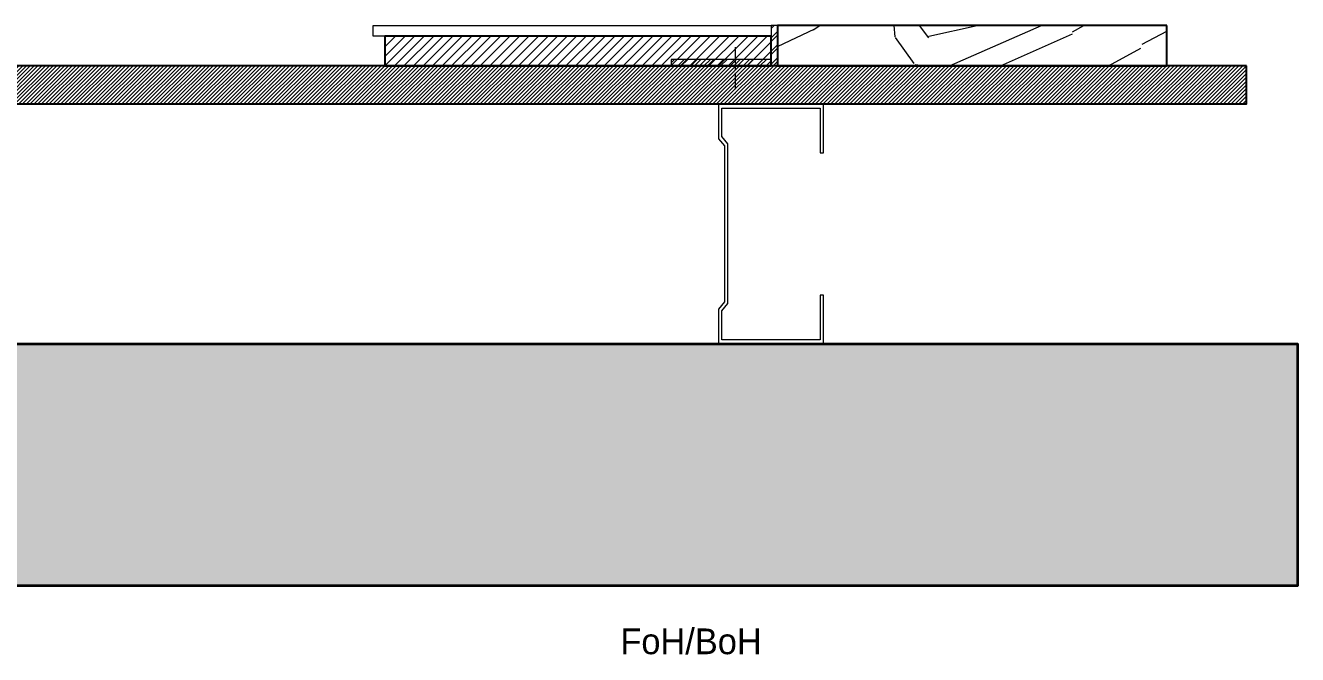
# Model space of a CAD drawing. Header units: millimetres. Extents: x -159872 to 386485, y -250577 to 158966.
# Drawn here: x -43565 to -42966, y 29040 to 29336 of the extents above; entities that cross this region are included whole.
import ezdxf

# ---------------------------------------------------------------- set-up
doc = ezdxf.new("R2010")
doc.units = ezdxf.units.MM
doc.linetypes.add('Line Type-23', pattern=[12.192, 7.62, -1.524, 1.524, -1.524])
doc.layers.add('LDS-finishes-floor', color=252, linetype='Continuous', lineweight=9)
doc.layers.add('LDS-finishes-floor_Hatch', color=7, linetype='Continuous', lineweight=5)
doc.styles.add('2Stone Sans', font='')
doc.styles.get('2Stone Sans').set_extended_font_data('2Stone Sans')

msp = doc.modelspace()

# ---------------------------------------------------------------- hatches: boundary and pattern name
at = {"layer": 'LDS-finishes-floor_Hatch', "linetype": 'Continuous', "lineweight": 13, "transparency": 33554687}
h = msp.add_hatch(dxfattribs=at)
h.set_pattern_fill('Steel', style=0, pattern_type=2)
h.set_pattern_definition([(45, (60673.5132, -36457.515), (-3.08687324, 3.08687324), []), (45, (60672.671, -36456.673), (-3.08687324, 3.08687324), [])])
h.paths.add_polyline_path([(-43210.56761, 29317.06756), (-43210.56761, 29336.06756), (-43213.56761, 29336.06756), (-43213.56761, 29320.06756), (-43260.56761, 29320.06756), (-43260.56761, 29317.06756)])
at = {"layer": 'LDS-finishes-floor_Hatch', "linetype": 'Continuous', "lineweight": 5, "transparency": 33554687}
h = msp.add_hatch(dxfattribs=at)
h.set_pattern_fill('WOOD_10-1', color=8, style=0, pattern_type=2)
h.set_pattern_definition([(30, (60734.57, -36191.28), (-150, 259.8076), [43.5, -256.5])])
h.paths.add_polyline_path([(-43027.0745, 29336.06756), (-43210.56761, 29336.06756), (-43210.56761, 29317.06756), (-43027.0745, 29317.06756)])
h = msp.add_hatch(dxfattribs=at)
h.set_pattern_fill('WOOD_10', color=252, style=0, pattern_type=2)
h.set_pattern_definition([(25.101, (60761.173, -36231.346), (3267.68845005, 1540.1973933), [52.6926, -10485.807]), (26.0549, (60726.809, -36285.827), (4047.1110535, 1990.1983232), [87.2067, -8633.4576]), (28.7681, (60688.2007, -36347.9547), (12360.94882204, 6790.2088995), [139.5324, -27766.9179]), (56.565, (60848.78, -36392.08), (109.80776, 409.8074), [33.5409, -637.2792]), (13.7398, (60815.535, -36364.505), (2118.6533044, 530.3849318), [37.5, -7462.4997]), (13.8108, (60799.491, -36354.715), (2118.6532903, 530.3850168), [48.42, -9635.5872]), (40.4374, (60817.7065, -36434.265), (6264.8114482, 5349.02857335), [57.9591, -11533.8456]), (21.3844, (60793.29, -36340.975), (5646.14994264, 2220.5816205), [50.0649, -9962.9253]), (28.2377, (60752.912, -36340.0383), (8723.64370912, 4690.20594164), [97.5462, -19411.6815]), (21.3844, (60721.29, -36216.267), (5646.14994264, 2220.5816205), [50.0649, -9962.9253]), (33.9909, (60686.9516, -36192.791), (3487.3071382, 2359.80660606), [64.6569, -12866.7003]), (17.0054, (60668.263, -36508.422), (2638.2681394, 830.3854145), [20.0124, -3982.4865]), (27.4363, (60671.8872, -36277.699), (11991.33483024, 6230.39905328), [100.6008, -20019.5373]), (33.1798, (60603.99, -36322.096), (4266.7307825, 2809.805205), [81.1248, -5327.202]), (36.8427, (60573.763, -36344.743), (1928.4626298, 1459.8049655), [37.7691, -7516.0368]), (30, (60663.16, -36322.58), (-150, 259.8076), [73.5, -226.5]), (36.7661, (60591.763, -36375.92), (10161.92844017, 7599.02362176), [89.1207, -17735.0175]), (32.6425, (60606.013, -36400.602), (10871.73281609, 6969.60629901), [97.6038, -19423.1538]), (56.565, (60797.71, -36414.63), (109.80776, 409.8074), [23.4786, -647.3415]), (-45.9637, (60806.35, -36390.59), (709.808505, -629.422273), [6.1848, -1230.7473]), (30, (60722.3, -36446.04), (-150, 259.8076), [19.5, -280.5]), (38.7461, (60739.2, -36436.29), (1408.84659, 1159.8059283), [19.7295, -3926.154]), (101.565, (60754.59, -36423.94), (-149.99982, 259.80765), [4.7433, -943.9401]), (-3.69, (60742.84, -36418.6), (669.61466, 40.193173), [10.8168, -1070.8479]), (21.2539, (60724.456, -36425.75), (1968.6521463, 790.194516), [19.7295, -3926.154]), (35.1944, (60710.916, -36435.3), (2448.0768566, 1759.806308), [16.5681, -3297.0402]), (48.4349, (60701.475, -36445.95), (369.615396, 559.80705), [14.2302, -934.4529]), (101.565, (60702.43, -36450.59), (-149.99982, 259.80765), [4.7433, -943.9401]), (-14.9999, (60702.43, -36450.6), (259.80723, 150.00087), [6.3639, -417.8994]), (24.2895, (60708.573, -36452.24), (259.8072906, 150.000476), [15.0747, -2999.8875]), (-14.9999, (60684.24, -36461.1), (259.80723, 150.00087), [10.6065, -413.6568]), (16.7595, (60694.484, -36463.838), (3827.4983118, 1170.578412), [26.1963, -5213.0781]), (30, (60719.57, -36456.28), (-150, 259.8076), [36, -264]), (37.4314, (60750.745, -36438.284), (3597.1145859, 2769.6146295), [34.7922, -6923.6556]), (75, (60778.37, -36417.14), (-150.00005, 259.8077), [10.6065, -413.6574]), (-48.69, (60776.07, -36401.147), (859.80887, -889.22976), [7.6485, -1522.0578]), (11.5651, (60762.13, -36404), (259.80739, 150.00027), [14.2302, -934.4529]), (19.3804, (60739.093, -36412.103), (3157.8820916, 1130.3877308), [24.4182, -4859.2272]), (26.9873, (60713.661, -36425.054), (259.807415, 150.0004646), [28.5393, -5679.3495]), (36.7098, (60693.078, -36440.402), (1928.4615792, 1459.8062787), [25.6758, -5109.4965]), (53.9624, (60684.386, -36452.348), (369.615743, 559.8067356), [14.7732, -2939.8821]), (89.0362, (60684.24, -36461.093), (-40.191988, 669.615693), [8.7465, -1740.54]), (-52.8749, (60664.754, -36472.343), (1309.810325, -1668.651657), [12.0933, -2406.5844]), (12.4745, (60672.053, -36481.985), (4906.9186973, 1100.9674584), [29.8872, -5947.5681]), (25.0303, (60701.234, -36475.53), (3267.690151, 1540.1946682), [34.6302, -6891.4071]), (30, (60732.6, -36460.88), (-150, 259.8076), [45, -255]), (42.2647, (60771.583, -36438.378), (2038.2704124, 1869.6121179), [35.3058, -7025.8536]), (-9.8055, (60794.805, -36388.598), (1899.036402, -289.227735), [11.7153, -2331.357]), (5.2249, (60773.417, -36390.554), (3607.882355, 350.9643276), [21.4767, -4273.8681]), (21.0274, (60746.485, -36400.907), (3677.4981642, 1430.3865242), [28.8531, -5741.7618]), (27.879, (60710.661, -36419.858), (259.8073652, 150.0005505), [40.5279, -8065.0254]), (34.9697, (60682.283, -36439.706), (2707.88489, 1909.8055566), [34.6302, -6891.4071]), (51.8014, (60667.3, -36458.75), (369.615404, 559.807483), [24.2331, -1591.3161]), (79.3987, (60664.754, -36472.343), (399.038418, 2308.84583), [13.8294, -2752.0341]), (-54.2894, (60656.61, -36482.24), (1609.808051, -2188.268487), [15.0747, -2999.8878]), (-6.8698, (60665.41, -36494.48), (1079.42179, -69.61326), [15, -1484.9982]), (23.6599, (60680.303, -36496.275), (259.807397, 150.000578), [54.3324, -2662.2828]), (31.1691, (60730.068, -36474.471), (12320.7708701, 7459.79915485), [73.5153, -14629.5453]), (38.4711, (60792.971, -36436.422), (4746.1548755, 3779.41859494), [71.2776, -14184.246]), (20.5377, (60789.903, -36374.11), (259.807583, 150.000112), [27.3723, -1797.4563]), (21.6744, (60732.142, -36397.063), (1968.65250024, 790.19398366), [62.1549, -12368.853]), (32.121, (60697.818, -36418.612), (6605.0047539, 4159.7963814), [40.5279, -8065.0254]), (38.4269, (60665.744, -36444.059), (4746.1562472, 3779.4165048), [40.9419, -8147.463]), (65.5376, (60655.057, -36467.55), (589.231704, 1379.420889), [25.8069, -2554.8882]), (96.0375, (60656.61, -36482.24), (-270.5768385, 2268.653615), [14.7732, -2939.8842]), (23.991, (60747.128, -36378.019), (2748.0760443, 1240.1925188), [57.315, -5674.1769]), (31.2453, (60688.122, -36413.818), (11541.35043023, 7009.79444452), [69.0162, -13734.2439]), (41.6893, (60654.95, -36443.362), (5485.3873784, 4899.0303576), [44.4213, -8839.8321]), (53.1985, (60641.263, -36461.657), (369.615746, 559.806813), [22.8474, -2261.883]), (30, (60739.76, -36479.27), (-150, 259.8076), [90, -210]), (23.991, (60687.4, -36502.569), (2748.0760443, 1240.1925188), [57.315, -5674.1769]), (26.7603, (60722.191, -36376.828), (4826.53726135, 2440.19252802), [79.6272, -15845.8242]), (32.4895, (60663.935, -36413.926), (5565.77081, 3559.8023094), [69.0651, -6837.4533]), (39.7824, (60630.013, -36442.171), (5375.575835, 4489.22967345), [44.1417, -8784.2214]), (30, (60654.2, -36397.04), (-150, 259.8076), [114, -186]), (33.9451, (60618.013, -36421.386), (3487.30983455, 2359.8020784), [43.6032, -8677.0608]), (26.7603, (60650.191, -36252.12), (4826.53726135, 2440.19252802), [79.6272, -15845.8242]), (32.4895, (60591.935, -36289.218), (5565.77081, 3559.8023094), [69.0651, -6837.4533]), (39.7824, (60558.013, -36317.463), (5375.575835, 4489.22967345), [44.1417, -8784.2214]), (27.6141, (60623.098, -36226.193), (259.8074231, 150.0003105), [72.0624, -7134.1845]), (28.4089, (60575.5824, -36251.894), (259.8074143, 150.0001048), [54.0207, -10750.1448]), (30, (60534, -36275.9), (-150, 259.8076), [48, -252]), (26.0996, (60675.167, -36220.38), (4047.11066753, 1990.19893153), [66.1533, -13164.4914]), (29.1049, (60591.2786, -36267.0807), (259.8074543, 150.00031686), [96.0117, -19106.3316]), (30, (60544.5, -36294.08), (-150, 259.8076), [54, -246]), (31.9091, (60861.82, -36396.672), (7384.4249161, 4609.8007271), [45.0249, -8959.9734]), (27.2737, (60900.041, -36372.873), (259.8075762, 149.999991), [31.5357, -6275.6031]), (38.4269, (60772.247, -36169.527), (4746.1562472, 3779.4165048), [40.9419, -8147.463]), (30, (60808.9, -36209), (-150, 259.8076), [28.5, -271.5]), (24.9576, (60805.1536, -36247.523), (6275.57207565, 2930.3900937), [51.198, -10188.4299]), (25.0303, (60810.511, -36280.803), (3267.690151, 1540.1946682), [34.6302, -6891.4071]), (33.0127, (60841.889, -36266.151), (4526.5412304, 2959.8004622), [28.5393, -5679.3495]), (30, (60838.85, -36293.9), (-150, 259.8076), [45, -255]), (108.69, (60867.256, -36364.09), (-149.999687, 259.807903), [7.6485, -1522.0578]), (-5.5376, (60851.962, -36355.598), (1079.421833, -69.613559), [12.9036, -2567.7915]), (33.0127, (60877.889, -36328.505), (4526.5412304, 2959.8004622), [28.5393, -5679.3495]), (25.0303, (60846.511, -36343.157), (3267.690151, 1540.1946682), [34.6302, -6891.4071]), (35.1944, (60876.281, -36301.72), (2448.0768566, 1759.806308), [16.5681, -3297.0402]), (30, (60839.9, -36322.72), (-150, 259.8076), [42, -258]), (35.1944, (60804.281, -36177.012), (2448.0768566, 1759.806308), [16.5681, -3297.0402]), (30, (60767.9, -36198), (-150, 259.8076), [42, -258]), (30, (60740.56, -36156.64), (-150, 259.8076), [61.5, -238.5])])
h.paths.add_polyline_path([(-43027.0745, 29336.06756), (-43210.56761, 29336.06756), (-43210.56761, 29317.06756), (-43027.0745, 29317.06756)])
h = msp.add_hatch(dxfattribs=at)
h.set_pattern_fill('01_   line_ diag (general3)', color=8, style=0, pattern_type=2)
h.set_pattern_definition([(45, (60673.5132, -36457.5152), (-2.24506403, 2.24506403), [])])
h.paths.add_polyline_path([(-43213.56761, 29331.06756), (-43395.56761, 29331.06756), (-43395.56761, 29317.06756), (-43213.56761, 29317.06756)])
h = msp.add_hatch(dxfattribs=at)
h.set_pattern_fill('Brick', style=0, pattern_type=2)
h.set_pattern_definition([(45, (60673.5132, -36457.5152), (-0.898025612, 0.898025612), [])])
h.paths.add_polyline_path([(-42989.56761, 29317.06756), (-44129.11912, 29317.06756), (-44129.11912, 29299.06756), (-42989.56761, 29299.06756)])
h = msp.add_hatch(dxfattribs=at)
h.set_pattern_fill('03_   concrete 2', color=251, style=0, pattern_type=2)
h.set_pattern_definition([(50, (60673.513, -36457.515), (24.7998088, -2.169702), [2.593181, -28.524994]), (-5, (60673.513, -36457.515), (-4.7974314, 26.007607), [2.074545, -22.819995]), (100.4514, (60675.58, -36457.696), (20.0023958, 23.8378892), [2.203865, -24.2425144]), (46.1842, (60673.513, -36450.6), (36.90066, -5.722944), [3.889772, -42.787491]), (96.6356, (60676.59, -36451.077), (32.316664, 33.680856), [3.305797, -36.363766]), (-8.8158, (60673.513, -36450.6), (32.316638, 33.680881), [3.111818, -34.229993]), (21, (60676.97, -36452.329), (20.638509, -13.92085), [2.593181, -28.524994]), (-34, (60676.97, -36452.33), (8.41281, 25.0726067), [2.074545, -22.819995]), (71.4514, (60678.69, -36453.49), (29.0513276, 11.151734), [2.203865, -24.2425144]), (37.5, (60673.513, -36457.515), (0.4204361, 11.51005467), [0.3457575, -68.2698184]), (37.5, (60691.672, -36443.581), (0.4204361, 11.51005467), [0.3457575, -68.2698184]), (37.5, (60691.947, -36443.371), (0.4204361, 11.51005467), [0.3457575, -68.2698184]), (37.5, (60710.6, -36429.058), (0.4204361, 11.51005467), [0.3457575, -68.2698184]), (37.5, (60710.874, -36428.847), (0.4204361, 11.51005467), [0.3457575, -68.2698184]), (7.5, (60673.513, -36457.515), (9.0958266, 13.6370807), [0.3457575, -43.6173086]), (7.5, (60686.951, -36455.746), (9.0958266, 13.6370807), [0.3457575, -43.6173086]), (7.5, (60687.294, -36455.701), (9.0958266, 13.6370807), [0.3457575, -43.6173086]), (7.5, (60709.473, -36452.781), (9.0958266, 13.6370807), [0.3457575, -43.6173086]), (7.5, (60709.816, -36452.736), (9.0958266, 13.6370807), [0.3457575, -43.6173086]), (-32.5, (60665.803, -36457.515), (18.4573111, -0.7798516), [0.3457575, -71.053166]), (-32.5, (60673.385, -36462.345), (18.4573111, -0.7798516), [0.3457575, -71.053166]), (-32.5, (60673.676, -36462.531), (18.4573111, -0.7798516), [0.3457575, -71.053166]), (-32.5, (60696.713, -36477.207), (18.4573111, -0.7798516), [0.3457575, -71.053166]), (-32.5, (60697.005, -36477.393), (18.4573111, -0.7798516), [0.3457575, -71.053166]), (-42.5, (60662.345, -36457.515), (20.1640992, 3.4612048), [0.3457575, -54.214776]), (-42.5, (60670.885, -36465.34), (20.1640992, 3.4612048), [0.3457575, -54.214776]), (-42.5, (60671.14, -36465.574), (20.1640992, 3.4612048), [0.3457575, -54.214776]), (-42.5, (60684.6, -36477.908), (20.1640992, 3.4612048), [0.3457575, -54.214776]), (-42.5, (60684.855, -36478.141), (20.1640992, 3.4612048), [0.3457575, -54.214776])])
h.paths.add_polyline_path([(-44315.06735, 29186.06756), (-42965.56761, 29186.06756), (-42965.56761, 29072.06756), (-44315.06735, 29072.06756)])

# ---------------------------------------------------------------- linework, layer by layer
at = {"layer": 'LDS-finishes-floor', "color": 7, "linetype": 'Line Type-23', "lineweight": 18, "transparency": 33554687}
msp.add_line((-43230.55937, 29325.86756), (-43230.55937, 29304.00267), dxfattribs=at)
at = {"layer": 'LDS-finishes-floor', "color": 7, "linetype": 'Continuous', "lineweight": 5, "transparency": 33554687, "flags": 128}
msp.add_lwpolyline([(-43401.01611, 29336.06756), (-43213.56761, 29336.06756), (-43213.56761, 29331.06756), (-43401.01611, 29331.06756)], close=True, dxfattribs=at)
at = {"layer": 'LDS-finishes-floor', "color": 7, "linetype": 'Continuous', "lineweight": 18, "transparency": 33554687, "flags": 128}
msp.add_lwpolyline([(-43210.56761, 29317.06756), (-43210.56761, 29336.06756), (-43213.56761, 29336.06756), (-43213.56761, 29320.06756), (-43260.56761, 29320.06756), (-43260.56761, 29317.06756)], close=True, dxfattribs=at)
at = {"layer": 'LDS-finishes-floor', "color": 7, "linetype": 'Continuous', "lineweight": 25, "transparency": 33554687, "flags": 128}
for points in [[(-43027.0745, 29336.06756), (-43210.56761, 29336.06756), (-43210.56761, 29317.06756), (-43027.0745, 29317.06756)], [(-43213.56761, 29331.06756), (-43395.56761, 29331.06756), (-43395.56761, 29317.06756), (-43213.56761, 29317.06756)], [(-42989.56761, 29317.06756), (-44129.11912, 29317.06756), (-44129.11912, 29299.06756), (-42989.56761, 29299.06756)]]:
    msp.add_lwpolyline(points, close=True, dxfattribs=at)
at = {"layer": 'LDS-finishes-floor', "color": 7, "linetype": 'Continuous', "lineweight": 9, "transparency": 33554687, "flags": 128}
msp.add_lwpolyline([(-43190.3956, 29209.07676), (-43190.3956, 29188.02804), (-43236.73963, 29188.02804), (-43236.73963, 29201.59291), (-43234.00585, 29205.02376), (-43234.00585, 29280.36262), (-43236.73963, 29283.79348), (-43236.73963, 29297.10707), (-43190.3956, 29297.10707), (-43190.3956, 29276.05835), (-43188.83344, 29276.05835), (-43188.83344, 29299.06756), (-43238.30179, 29299.06756), (-43238.30179, 29282.73014), (-43235.56801, 29279.29929), (-43235.56801, 29205.83582), (-43238.30179, 29202.40497), (-43238.30179, 29186.06756), (-43188.83344, 29186.06756), (-43188.83344, 29209.07676)], close=True, dxfattribs=at)
at = {"layer": 'LDS-finishes-floor', "color": 7, "linetype": 'Continuous', "lineweight": 35, "transparency": 33554687, "flags": 128}
msp.add_lwpolyline([(-44315.06735, 29186.06756), (-42965.56761, 29186.06756), (-42965.56761, 29072.06756), (-44315.06735, 29072.06756)], close=True, dxfattribs=at)

# ---------------------------------------------------------------- texts
at = {"layer": 'LDS-finishes-floor', "insert": (-43284.56761, 29051.9998), "char_height": 12.104688, "width": 330, "attachment_point": 1, "line_spacing_factor": 0.960695, "style": '2Stone Sans'}
msp.add_mtext('FoH/BoH', dxfattribs=at)

doc.saveas('drawing.dxf')
